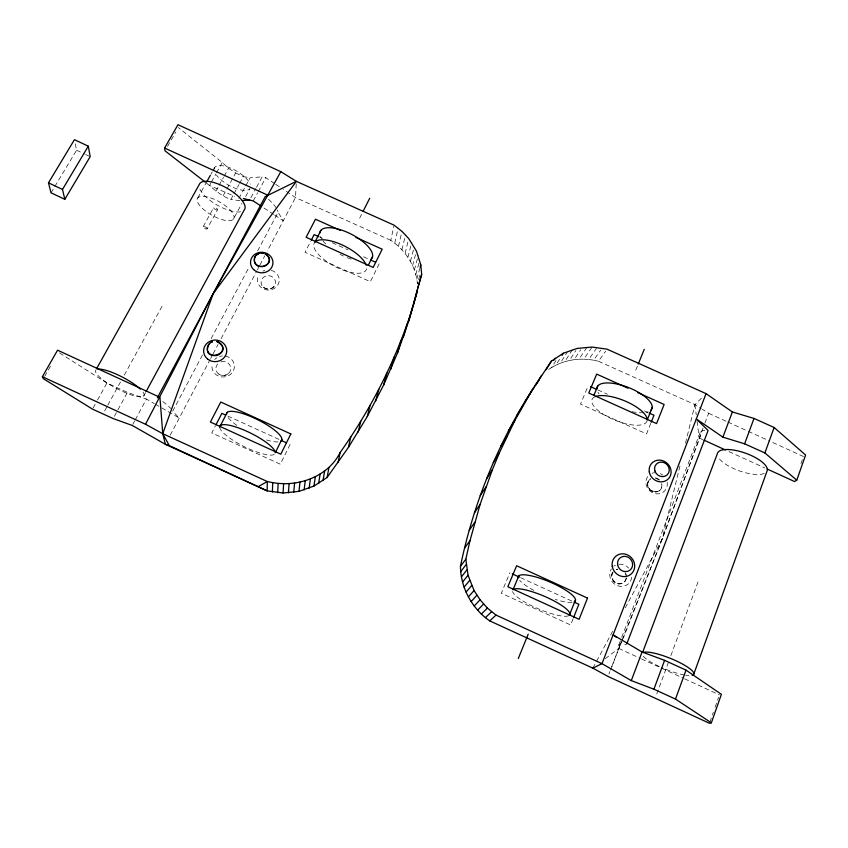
<?xml version="1.0" encoding="UTF-8"?>
<svg xmlns="http://www.w3.org/2000/svg" width="848" height="848" viewBox="0 0 848 848"><rect width="100%" height="100%" fill="white"/><g stroke="black" fill="none" stroke-linecap="round" stroke-linejoin="round"><path stroke-width="0.64" stroke-dasharray="4.24 3.18" d="M296.228 183.846L295.507 197.552L267.29 251.082M419.76 275.483L417.428 283.741C415.849 266.145 405.376 250.012 390.769 240.313L393.79 226.427M394.744 243.196L398.136 228.123M398.465 246.365L401.963 231.366M401.92 249.789L405.503 234.864M650.437 478.95C639.381 488.586 662.935 499.387 661.747 484.07M626.343 577.753C624.796 589.731 606.267 581.262 613.083 571.923M679.916 466.146L662.108 539.222L623.142 638.459M685.544 443.069L694.925 404.613L702.345 397.299M405.079 253.457L408.132 241.097M407.92 257.336L411.662 242.592M410.421 261.417L413.919 247.976M412.573 265.657L415.478 254.739M414.365 270.035L418.287 255.577M415.774 274.529L419.41 261.364M416.803 279.109L419.792 268.413M709.893 722.051L713.369 712.172M715.118 707.232L718.595 697.353M800.936 463.686L803.448 456.521L768.659 440.642M702.992 428.092L662.108 539.222L621.626 641.056M656.744 693.993L668.16 663.019M670.895 655.589L698.741 580.011M704.9 430.413A16.165 5.925 20 0 0 700.639 435.607L662.108 539.222L625.305 607.751M618.881 644.734L621.245 638.565M621.722 637.325L700.204 432.353M608.917 673.99L609.85 671.552M611.715 666.687L621.139 642.275M704.879 423.152L708.663 413.273L702.324 409.277M610.571 670.1L621.414 641.745M605.271 658.673L618.701 648.413L622.665 639.689M573.068 618.87L570.651 624.955L501.306 593.24L509.881 572.771M650.734 423.406L646.558 433.911L580.509 404.125L588.258 385.617M635.767 370.141L637.76 365.244M290.08 444.447L280.328 464.206L211.777 432.904L215.339 426.003M379.162 263.834L370.353 281.695L305.015 252.269L310.718 241.224M648.137 481.823C645.413 487.441 652.123 494.066 657.751 491.49M359.647 218.148L362.011 213.473M612.754 572.421C609.224 577.615 614.641 585.215 620.694 583.806M170.225 435.183L210.039 359.669M210.654 358.503L212.498 355.005M213.113 353.839L218.042 344.489M221.116 338.659L256.817 270.936M257.442 269.77L259.287 266.261M259.901 265.095L264.82 255.757M202.46 355.036L172.706 411.174L179.257 418.053L160.018 406.913M211.141 338.659L248.962 267.3M257.644 250.923L278.102 212.318A31.832 12.285 29.2 0 0 277.275 210.007M592.869 668.15L595.985 662.341M596.61 661.186L612.828 630.986M132.839 424.286L134.694 420.852M135.309 419.696L146.439 399.048L154.368 403.637M253.234 200.934L257.622 192.793M258.248 191.627L265.763 177.677L274.582 183.56M143.63 396.143L145.517 392.656M250.881 197.722L255.905 188.436M256.531 187.27L262.17 176.819L265.763 177.677M238.85 198.517L245.093 187.026M245.719 185.882L250.096 177.826L262.17 176.819M233.37 219.229A20.776 7.664 29.4 0 0 211.184 198.103A20.776 7.664 29.4 0 0 202.28 208.279A20.776 7.664 29.4 0 0 233.37 219.229L241.956 203.393M245.634 196.609L249.927 188.691A20.596 8.088 29.8 0 1 234.419 187.938A20.596 8.088 29.8 0 1 216.463 175.123M206.424 183.03C213.929 189.411 221.36 196.1 230.826 199.492L233.327 194.902M233.953 193.757L238.945 184.599M239.571 183.454L243.323 176.575L250.096 177.826M114.395 416.294L127.433 392.391L146.439 399.048M207.071 228.875A2.237 0.795 29.2 0 0 204.622 226.639A2.237 0.795 29.2 0 0 203.732 227.709A2.237 0.795 29.2 0 0 207.071 228.875L217.523 209.795A2.226 0.816 29.4 0 0 215.116 207.537A2.226 0.816 29.4 0 0 214.205 208.65A2.226 0.816 29.4 0 0 217.523 209.795M203.213 226.607L213.707 207.527M104.611 410.951L107.145 406.319M107.781 405.164L120.469 382.045M124.285 375.102L162.35 305.725M223.098 195.856L226.236 190.132M226.861 188.987L235.659 172.971L228.525 168.254L222.261 162.477L178.313 127.56M93.121 407.983L96.873 401.178M97.509 400.044L106.901 383.02L127.433 392.391M215.901 191.15L218.424 186.571M219.049 185.426L223.48 177.412M224.105 176.267L228.525 168.254M210.802 183.147L209.53 185.447L234.631 196.344M211.438 182.002L215.901 173.967M216.537 172.812L222.261 162.477M197.722 198.019L205.905 183.285M210.94 174.222L212.201 171.964M212.827 170.83L214.714 167.427M44.658 376.395L51.219 364.905M167.533 146.375L175.78 131.991M51.028 192.835L76.574 150.234L75.165 143.195M702.791 439.614L699.208 437.981L700.639 435.607M548.741 369.442L551.698 367.481L556.447 359.87M551.698 367.481L555.843 365.212L560.666 357.57M555.843 365.212L560.199 363.283L567.174 352.333M560.199 363.283L564.704 361.714L572.495 349.63M564.704 361.714L569.358 360.517L575.824 350.616M569.358 360.517L574.117 359.69L580.679 349.779M574.117 359.69L578.961 359.245L587.092 347.118M578.961 359.245L583.837 359.17L592.105 347.055M583.837 359.17L588.745 359.488L596.43 348.39M588.745 359.488L593.632 360.177L600.713 350.107M593.632 360.177L598.465 361.237L605.663 351.199M274.127 286.423C271.455 289.857 265.795 289.995 262.901 286.772M228.271 373.714C225.663 375.971 221.572 376.109 218.795 374.085M617.747 569.178L616.114 569.559A7.6 7.091 50.1 0 1 617.471 569.199M240.005 200.669L230.826 199.492M655.165 477.88L660.051 480.593M390.769 240.313L295.507 197.552L283.391 189.454M598.465 361.237L694.925 404.613L701.264 408.609M320.162 237.302L322.569 238.394M332.204 242.719L347.86 249.757M363.506 256.796L368.329 258.969M597.819 389.921L607.38 394.235M644.427 410.92L648.01 412.541M708.663 413.273L726.662 421.488M727.86 422.028L747.056 430.795M748.254 431.335L767.461 440.101M729.026 451.602L764.811 467.948M227.858 416.082L279.31 439.54M520.587 577.658L572.919 601.561M618.701 648.413L640.293 658.366M641.491 658.928L683.477 678.283M684.675 678.835L719.464 694.883M235.659 172.971L243.323 176.575M76.574 150.234L84.514 153.965M85.648 154.495L90.195 156.636M155.491 404.295L158.894 406.256M59.54 352.959L106.901 383.02M263.972 208.004L273.628 214.364M274.699 215.074L283.296 220.724L278.102 212.318M275.685 184.302L282.289 188.712M625.739 573.948L626.227 575.633M694.925 404.613L696.24 414.884M697.067 421.297L699.208 437.981M366.612 268.657A29.235 11.278 27.3 0 1 335.151 266.611A29.235 11.278 27.3 0 1 314.894 242.146M351.263 259.106A29.139 11.512 27.3 0 1 344.511 256.488M343.398 255.979A29.139 11.512 27.3 0 1 340.048 254.294M325.749 243.98A29.139 11.512 27.3 0 1 322.759 240.535M321.392 238.458A29.139 11.512 27.3 0 1 320.438 236.475M271.265 270.321A10.95 10.07 4 0 1 278.674 283.38A10.95 10.07 4 0 1 264.173 289.274A10.95 10.07 4 0 1 258.47 275.515M262.975 271.148A10.95 10.07 4 0 1 264.714 270.448M268.53 199.365A31.832 12.285 29.2 0 1 272.749 203.488L273.925 204.845A31.832 12.285 29.2 0 1 275.876 207.495M220.925 361.884A7.473 6.996 -2.8 0 1 230.73 369.357A7.473 6.996 -2.8 0 1 219.187 374.339A7.473 6.996 -2.8 0 1 219.59 362.456M225.335 356.096A11.257 10.547 -2.7 0 1 234.186 368.445A11.257 10.547 -2.7 0 1 220.957 376.809A11.257 10.547 -2.7 0 1 212.117 364.449M214.703 359.541A11.257 10.547 -2.7 0 1 216.908 357.718M219.537 356.489A11.257 10.547 -2.7 0 1 222.409 355.937M162.784 401.549A33.666 7.844 27.4 0 1 165.922 403.955L167.3 405.121A33.666 7.844 27.4 0 1 170.66 408.386M274.254 454.411A30.772 7.462 26.4 0 1 244.203 446.589A30.772 7.462 26.4 0 1 219.738 427.403M277.996 441.914A30.666 7.759 26.4 0 1 264.735 439.391M236.825 425.357A30.666 7.759 26.4 0 1 227.667 416.919M143.036 392.147A27.295 6.392 27.7 0 1 121.444 390.917A27.295 6.392 27.7 0 1 95.877 369.993M240.599 211.799A25.885 9.784 29.6 0 1 217.83 205.47A25.885 9.784 29.6 0 1 199.884 189.21M214.067 169.483A20.596 8.088 29.8 0 1 230.338 167.999A20.596 8.088 29.8 0 1 250.234 184.133M648.126 411.852A29.426 11.045 21.6 0 1 646.038 412.404M643.6 412.711A29.426 11.045 21.6 0 1 632.332 411.715M599.08 393.949A29.426 11.045 21.6 0 1 597.904 392.126M647.024 420.979A29.532 10.812 21.7 0 1 610.984 418.499A29.532 10.812 21.7 0 1 595.254 396.631M661.716 483.795A7.378 6.784 42.7 0 1 657.317 491.639A7.378 6.784 42.7 0 1 648.529 487.664A7.378 6.784 42.7 0 1 650.649 478.791M655.939 477.996A7.378 6.784 42.7 0 1 659.638 480.095M619.782 647.035A17.108 3.668 22.2 0 1 623.269 644.215M624.775 644.469A17.108 3.668 22.2 0 1 626.449 644.83M667.164 482.364A11.119 10.218 42.6 0 1 654.2 493.398A11.119 10.218 42.6 0 1 647.893 476.364M652.165 473.248A11.119 10.218 42.6 0 1 654.836 472.665M660.348 473.64A11.119 10.218 42.6 0 1 662.807 475.134M631.707 577.191A11.448 10.685 50 0 1 617.28 585.618A11.448 10.685 50 0 1 611.334 568.923M613.846 566.188A11.448 10.685 50 0 1 615.436 565.224M619.04 564.217A11.448 10.685 50 0 1 628.665 568.118M626.28 578.23A7.6 7.091 50.1 0 1 616.464 583.212A7.6 7.091 50.1 0 1 612.903 572.135M625.029 572.644A7.6 7.091 50.1 0 1 626.195 575.347M568.489 615.807A31.09 6.943 23.1 0 1 537.653 608.535A31.09 6.943 23.1 0 1 512.552 591.544M572.05 602.334A30.984 7.24 23 0 1 555.26 599.419M533.837 590.399A30.984 7.24 23 0 1 519.729 580.339M688.968 675.527A27.783 5.936 21.9 0 1 685.629 675.188M684.378 674.976A27.783 5.936 21.9 0 1 661.345 667.429M659.235 666.464A27.783 5.936 21.9 0 1 642.614 655.377M764.281 473.438A26.33 9.37 19.6 0 1 738.947 470.725A26.33 9.37 19.6 0 1 717.991 456.775M263.59 287.398A7.261 6.689 3.9 0 0 275.452 283.656A7.261 6.689 3.9 0 0 265.88 276.024A7.261 6.689 3.9 0 0 263.59 287.398"/><path stroke-width="1.27" d="M272.409 491.999L272.685 482.671L267.3 481.516L162.742 433.699L145.517 424.276L42.4 376.735L57.558 350.192L159.943 397.341L162.742 433.699L165.413 444.32L267.173 490.886L283.062 492.995L298.984 491.352L313.972 486.063L327.116 477.466L348.433 447.373L367.279 416.506L383.625 385.013L397.468 353.065L408.8 320.809L421.668 274.349L420.788 264.852L416.442 251.093L408.747 238.617L401.963 231.366L394.066 225.165L296.355 181.355L280.805 171.656L177.974 124.72L164.597 148.029L164.989 150.796L205.386 182.225M277.709 492.709L278.133 483.402L272.685 482.671M283.062 492.995L283.635 483.699C306.149 483.996 329.745 473.438 340.143 452.514C374.827 403.563 401.613 348.857 417.47 290.928M288.415 492.868L289.126 483.572M293.737 492.317L294.595 483.01M298.984 491.352L299.991 482.024M304.125 489.985L305.269 480.625M309.138 488.215L310.421 478.813M313.972 486.063L315.382 476.608M318.594 483.54L320.131 474.021M322.993 480.668L324.646 471.085M327.116 477.466L328.886 467.81M338.076 462.531L340.143 452.514M348.433 447.373L350.765 436.996M616.189 637.155L613.104 634.855L642.074 651.974L664.588 660.338L686.011 670.132L721.394 694.311L711.355 722.825L675.496 699.091L653.914 689.212L631.304 680.605L602.006 663.655L496.006 615.086L487.42 608.069L480.053 599.801L474.074 590.505L468.043 575.23L465.838 559.171L470.025 540.547L480.127 504.327L492.444 469.601L499.398 452.821L514.831 420.513L532.194 389.942L551.359 361.174L563.411 353.203L577.255 348.411L592.105 347.055L607.094 349.185L706.055 393.642L732.375 411.958L753.999 418.435L774.129 427.487L805.6 455.037L796.76 480.18L794.629 481.569L767.196 469.039M711.355 722.825L709.458 723.28L607.984 676.428L592.869 668.15L489.731 620.884C472.092 608.684 460.697 587.887 460.432 566.39C473.343 503.829 497.649 443.695 532.194 389.942M358.163 432.035L360.75 421.276M367.279 416.506L370.088 405.386M413.538 304.612L417.333 289.645M375.759 400.828L378.791 389.338M383.625 385.013L386.847 373.152M390.854 369.092L394.256 356.86M420.12 267.226L420.788 264.852M397.468 353.065L401.03 340.472M403.447 336.963L407.146 324M417.651 288.405L421.668 274.349M408.8 320.809L412.626 307.485M693.749 674.255L767.069 471.043A26.33 9.37 19.6 0 0 745.71 453.245A26.33 9.37 19.6 0 0 717.514 453.235L642.657 652.324M254.962 256.764C249.948 274.317 280.762 264.555 265 253.658A7.526 6.89 3.8 0 1 267.438 264.385A7.526 6.89 3.8 0 1 255.524 263.654A7.526 6.89 3.8 0 1 259.255 253.298L255.937 255.418M675.496 699.091L686.011 670.132M796.76 480.18L764.885 452.949L774.129 427.487M653.914 689.212L664.588 660.338M764.885 452.949L744.618 443.822L753.999 418.435M631.304 680.605L642.074 651.974M744.618 443.822L722.899 437.144L732.375 411.958M626.916 643.59L708.101 430.487L696.303 418.944L722.899 437.144M706.055 393.642L602.006 663.655L592.869 668.15M569.941 613.793L575.527 599.78M652.229 407.39L647.194 420.036A29.532 10.812 21.7 0 0 626.789 401.772A29.532 10.812 21.7 0 0 595.254 396.631M573.545 617.662L578.866 604.274L574.107 602.101M651.2 422.24L653.988 415.223L649.208 413.071M518.298 658.483L528.177 634.23M638.258 364.025L644.247 349.334M518.753 575.93L512.998 589.763A31.09 6.943 23.1 0 1 547.236 597.564A31.09 6.943 23.1 0 1 569.178 615.447M593.992 395.115L597.776 386.041M281.875 439.423L275.271 452.737A30.772 7.462 26.4 0 0 247.181 431.462A30.772 7.462 26.4 0 0 219.738 427.403M368.233 265.382L372.569 256.637M363.198 211.131L369.696 198.284M220.448 425.569L227.285 412.298M321.053 230.168L314.894 242.146A29.235 11.278 27.3 0 1 341.776 244.765A29.235 11.278 27.3 0 1 366.251 265.254M215.933 424.859L221.869 413.358L225.462 414.99M311.29 240.122L314.142 234.599L318.954 236.762M157.325 397.829L265.201 196.641L296.355 181.355L213.198 293.609L145.517 424.276M258.545 486.455L267.3 481.516L267.173 490.886L169.303 445.624L162.742 433.699L213.198 293.609L280.805 171.656M146.142 391.49L244.16 210.071A25.885 9.784 29.6 0 0 228.356 188.966A25.885 9.784 29.6 0 0 199.831 183.486L96.513 368.848M206.53 182.161L210.304 175.356M64.83 199.312L90.195 156.636L88.298 146.185L74.454 139.676L48.474 182.839L51.028 192.835L64.83 199.312L62.498 189.433L88.298 146.185M516.612 415.88L523.28 405.005M541.554 375.325L535.13 385.808L538.915 380.466M508.355 431.038L514.831 420.513M546.059 369.781L551.359 361.174M553.797 360.347L555.133 358.185M500.574 446.62L506.871 436.455M493.271 462.605L499.398 452.821M562.044 355.386L563.411 353.203M486.466 478.982L492.444 469.601M525.336 401.146L534.494 386.858M480.18 495.751L486.021 486.773M474.424 512.892L480.127 504.327M469.198 530.382L474.795 522.262M464.534 548.221L470.025 540.547M460.432 566.39L465.838 559.171M460.718 571.637L466.135 564.556M461.429 576.863L466.877 569.92M462.563 582.046L468.043 575.23M464.11 587.145L469.644 580.456M466.061 592.116L471.658 585.565M468.414 596.939L474.074 590.505M471.138 601.571L476.873 595.264M474.223 605.991L480.053 599.801M477.647 610.157L483.572 604.073M481.388 614.047L487.42 608.069M485.427 617.63L491.575 611.747M489.731 620.884L496.006 615.086M209.403 343.567C198.241 364.598 238.256 352.906 216.664 341.479M210.421 342.74L212.488 341.691A7.749 7.219 -2.6 0 0 209.869 343.101M260.983 252.99L263.325 253.139M242.411 200.51L249.63 200.043M278.133 483.402L283.635 483.699M243.376 198.506L253.234 200.934L260.749 205.873M169.303 445.624L165.413 444.32L132.224 425.442L113.155 418.573L92.485 409.118L43.354 378.696L42.4 376.735M340.493 230.465L315.477 219.229L306.128 237.281L373.162 267.438L382.183 249.195L355.969 237.429M370.735 260.05L375.547 262.212M627.997 388.204L596.685 374.106L588.777 393.027L656.564 423.576L664.132 404.464L637.632 392.539M590.653 386.699L596.621 389.391M164.597 148.029L268.116 195.337M703.978 440.154L725.453 449.97M281.695 440.631L286.486 442.815M512.266 573.852L519.4 577.117M48.474 182.839L62.498 189.433M319.844 232.935A29.139 11.512 27.3 0 1 351.369 234.228A29.139 11.512 27.3 0 1 371.095 259.255M260.686 253.001A7.526 6.89 3.8 0 1 263.611 253.181M216.971 341.521A7.749 7.219 -2.6 0 1 222.112 351.242A7.749 7.219 -2.6 0 1 211.078 354.782A7.749 7.219 -2.6 0 1 208.831 344.14M226.533 414.195A30.666 7.759 26.4 0 1 257.633 419.665A30.666 7.759 26.4 0 1 280.836 441.161M97.827 369.156A27.295 6.392 27.7 0 1 118.243 375.049A27.295 6.392 27.7 0 1 140.302 389.105M596.907 388.787A29.426 11.045 21.6 0 1 628.453 387.515A29.426 11.045 21.6 0 1 651.073 410.04M518.276 577.774A30.984 7.24 23 0 1 549.313 581.77A30.984 7.24 23 0 1 574.732 601.497M643.505 652.43A27.783 5.936 21.9 0 1 676.789 661.154A27.783 5.936 21.9 0 1 692.18 675.284M587.505 598.094L579.099 619.305L507.846 586.731L516.623 565.743L587.505 598.094M290.832 433.943L280.815 454.178L210.399 422.05L220.766 402.026L290.832 433.943M254.442 270.289A11.236 10.293 3.8 0 0 272.78 264.534A11.236 10.293 3.8 0 0 257.993 252.789A11.236 10.293 3.8 0 0 254.442 270.289M207.59 359.033A11.554 10.78 -2.7 0 0 226.522 352.863A11.554 10.78 -2.7 0 0 211.438 340.673A11.554 10.78 -2.7 0 0 207.59 359.033M649.282 471.923A11.406 10.462 41.8 0 0 667.132 479.947A11.406 10.462 41.8 0 0 663.931 461.153A11.406 10.462 41.8 0 0 649.282 471.923M654.879 470.926A7.632 6.996 41.7 0 0 667.302 474.763A7.632 6.996 41.7 0 0 663.539 462.436A7.632 6.996 41.7 0 0 654.879 470.926M612.245 566.252A11.745 10.95 49.1 0 0 630.541 574.531A11.745 10.95 49.1 0 0 627.414 554.846A11.745 10.95 49.1 0 0 612.245 566.252M617.598 564.662A7.865 7.335 49 0 0 629.852 570.216A7.865 7.335 49 0 0 627.753 557.041A7.865 7.335 49 0 0 617.598 564.662"/></g></svg>
